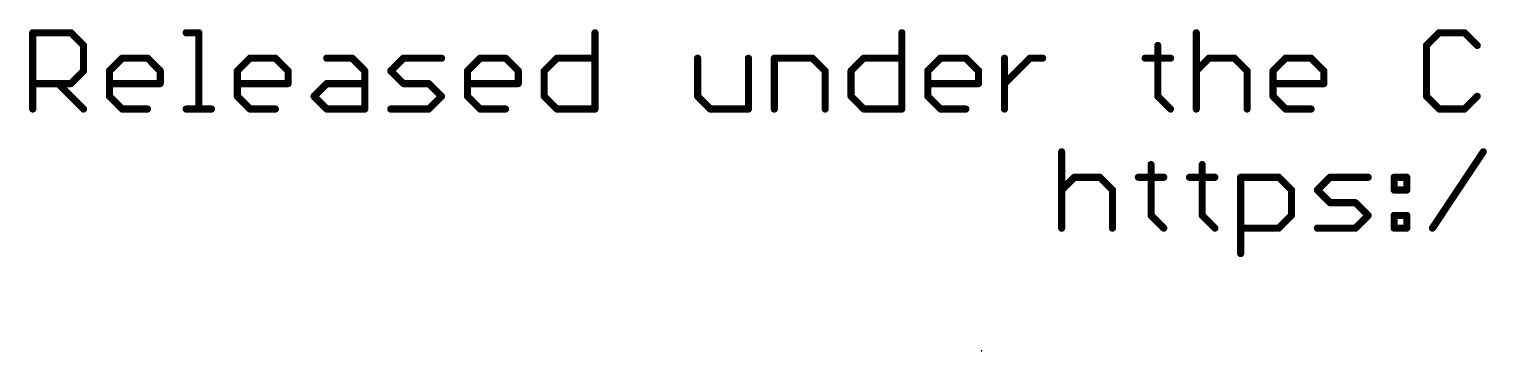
# Model space of a CAD drawing. Extents: x -1 to 106, y -18 to 72.
# Drawn here: x -0.76 to 30.35, y -17.78 to -10.92 of the extents above; entities that cross this region are included whole.
import ezdxf

# ---------------------------------------------------------------- set-up
doc = ezdxf.new("R2010")
doc.units = 0
doc.layers.add('23', color=53, linetype='CONTINUOUS')
doc.layers.add('51', color=53, linetype='CONTINUOUS')

msp = doc.modelspace()

# ---------------------------------------------------------------- linework, layer by layer
at = {"layer": '23'}
msp.add_point((19.558, -17.78), dxfattribs=at)
at = {"layer": '51', "const_width": 0.1524}
for points in [[(-0.6858, -12.6238), (-0.6858, -10.9968)], [(-0.6858, -10.9968), (0.1277, -10.9968)], [(0.1277, -10.9968), (0.3989, -11.268)], [(0.3989, -11.268), (0.3989, -11.8103)], [(2.5885, -10.9968), (2.8597, -10.9968)], [(2.8597, -10.9968), (2.8597, -12.6238)], [(11.3132, -10.9968), (11.3132, -12.6238)], [(17.8619, -10.9968), (17.8619, -12.6238)], [(23.3241, -11.268), (23.3241, -12.3526)], [(24.1444, -10.9968), (24.1444, -12.6238)], [(29.327, -10.9968), (29.0559, -11.268)], [(29.0559, -11.268), (29.0559, -12.3526)], [(29.8694, -10.9968), (29.327, -10.9968)], [(30.1405, -11.268), (29.8694, -10.9968)], [(0.9514, -11.8103), (1.2225, -11.5391)], [(1.2225, -11.5391), (1.7649, -11.5391)], [(1.7649, -11.5391), (2.036, -11.8103)], [(3.68, -11.8103), (3.9511, -11.5391)], [(3.9511, -11.5391), (4.4934, -11.5391)], [(4.4934, -11.5391), (4.7646, -11.8103)], [(5.5883, -11.5391), (6.1306, -11.5391)], [(6.1306, -11.5391), (6.4018, -11.8103)], [(6.9543, -11.8103), (7.2254, -11.5391)], [(7.2254, -11.5391), (8.0389, -11.5391)], [(8.5914, -11.8103), (8.8626, -11.5391)], [(8.8626, -11.5391), (9.4049, -11.5391)], [(9.4049, -11.5391), (9.6761, -11.8103)], [(10.2286, -11.8103), (10.4997, -11.5391)], [(10.4997, -11.5391), (11.3132, -11.5391)], [(13.5029, -11.5391), (13.5029, -12.3526)], [(14.5875, -12.6238), (14.5875, -11.5391)], [(15.14, -12.6238), (15.14, -11.5391)], [(15.14, -11.5391), (15.9535, -11.5391)], [(15.9535, -11.5391), (16.2247, -11.8103)], [(16.7772, -11.8103), (17.0484, -11.5391)], [(17.0484, -11.5391), (17.8619, -11.5391)], [(18.4144, -11.8103), (18.6855, -11.5391)], [(18.6855, -11.5391), (19.2279, -11.5391)], [(19.2279, -11.5391), (19.499, -11.8103)], [(20.0515, -12.6238), (20.0515, -11.5391)], [(20.0515, -12.0815), (20.5938, -11.5391)], [(20.5938, -11.5391), (20.865, -11.5391)], [(23.053, -11.5391), (23.5953, -11.5391)], [(24.1444, -11.8103), (24.4156, -11.5391)], [(24.4156, -11.5391), (24.9579, -11.5391)], [(24.9579, -11.5391), (25.2291, -11.8103)], [(25.7816, -11.8103), (26.0527, -11.5391)], [(26.0527, -11.5391), (26.5951, -11.5391)], [(26.5951, -11.5391), (26.8662, -11.8103)], [(0.3989, -11.8103), (0.1277, -12.0815)], [(0.9514, -12.3526), (0.9514, -11.8103)], [(2.036, -11.8103), (2.036, -12.0815)], [(3.68, -12.3526), (3.68, -11.8103)], [(4.7646, -11.8103), (4.7646, -12.0815)], [(6.4018, -11.8103), (6.4018, -12.6238)], [(7.2254, -12.0815), (6.9543, -11.8103)], [(8.5914, -12.3526), (8.5914, -11.8103)], [(9.6761, -11.8103), (9.6761, -12.0815)], [(10.2286, -12.3526), (10.2286, -11.8103)], [(16.2247, -11.8103), (16.2247, -12.6238)], [(16.7772, -12.3526), (16.7772, -11.8103)], [(18.4144, -12.3526), (18.4144, -11.8103)], [(19.499, -11.8103), (19.499, -12.0815)], [(25.2291, -11.8103), (25.2291, -12.6238)], [(25.7816, -12.3526), (25.7816, -11.8103)], [(26.8662, -11.8103), (26.8662, -12.0815)], [(0.1277, -12.0815), (-0.6858, -12.0815)], [(-0.1435, -12.0815), (0.3989, -12.6238)], [(2.036, -12.0815), (0.9514, -12.0815)], [(4.7646, -12.0815), (3.68, -12.0815)], [(5.3171, -12.3526), (5.5883, -12.0815)], [(5.5883, -12.0815), (6.4018, -12.0815)], [(7.7678, -12.0815), (7.2254, -12.0815)], [(8.0389, -12.3526), (7.7678, -12.0815)], [(9.6761, -12.0815), (8.5914, -12.0815)], [(19.499, -12.0815), (18.4144, -12.0815)], [(26.8662, -12.0815), (25.7816, -12.0815)], [(1.2225, -12.6238), (0.9514, -12.3526)], [(3.9511, -12.6238), (3.68, -12.3526)], [(5.5883, -12.6238), (5.3171, -12.3526)], [(7.7678, -12.6238), (8.0389, -12.3526)], [(8.8626, -12.6238), (8.5914, -12.3526)], [(10.4997, -12.6238), (10.2286, -12.3526)], [(13.5029, -12.3526), (13.7741, -12.6238)], [(17.0484, -12.6238), (16.7772, -12.3526)], [(18.6855, -12.6238), (18.4144, -12.3526)], [(23.3241, -12.3526), (23.5953, -12.6238)], [(26.0527, -12.6238), (25.7816, -12.3526)], [(29.0559, -12.3526), (29.327, -12.6238)], [(29.8694, -12.6238), (30.1405, -12.3526)], [(1.7649, -12.6238), (1.2225, -12.6238)], [(2.5885, -12.6238), (3.1308, -12.6238)], [(4.4934, -12.6238), (3.9511, -12.6238)], [(6.4018, -12.6238), (5.5883, -12.6238)], [(6.9543, -12.6238), (7.7678, -12.6238)], [(9.4049, -12.6238), (8.8626, -12.6238)], [(11.3132, -12.6238), (10.4997, -12.6238)], [(13.7741, -12.6238), (14.5875, -12.6238)], [(17.8619, -12.6238), (17.0484, -12.6238)], [(19.2279, -12.6238), (18.6855, -12.6238)], [(26.5951, -12.6238), (26.0527, -12.6238)], [(29.327, -12.6238), (29.8694, -12.6238)], [(21.2714, -13.5368), (21.2714, -15.1638)], [(29.1843, -15.1638), (30.2689, -13.5368)], [(23.1797, -13.808), (23.1797, -14.8926)], [(24.2711, -13.808), (24.2711, -14.8926)], [(21.2714, -14.3503), (21.5425, -14.0791)], [(21.5425, -14.0791), (22.0848, -14.0791)], [(22.0848, -14.0791), (22.356, -14.3503)], [(22.356, -14.3503), (22.356, -15.1638)], [(22.9085, -14.0791), (23.4508, -14.0791)], [(24, -14.0791), (24.5423, -14.0791)], [(25.0914, -15.7061), (25.0914, -14.0791)], [(25.0914, -14.0791), (25.9049, -14.0791)], [(25.9049, -14.0791), (26.176, -14.3503)], [(26.176, -14.3503), (26.176, -14.8926)], [(26.7285, -14.3503), (26.9997, -14.0791)], [(26.9997, -14.6215), (26.7285, -14.3503)], [(26.9997, -14.0791), (27.8132, -14.0791)], [(28.3657, -14.0791), (28.6369, -14.0791)], [(28.3657, -14.3503), (28.3657, -14.0791)], [(28.6369, -14.3503), (28.3657, -14.3503)], [(28.6369, -14.0791), (28.6369, -14.3503)], [(27.542, -14.6215), (26.9997, -14.6215)], [(27.8132, -14.8926), (27.542, -14.6215)], [(23.1797, -14.8926), (23.4508, -15.1638)], [(24.2711, -14.8926), (24.5423, -15.1638)], [(26.176, -14.8926), (25.9049, -15.1638)], [(27.542, -15.1638), (27.8132, -14.8926)], [(28.3657, -14.8926), (28.6369, -14.8926)], [(28.3657, -15.1638), (28.3657, -14.8926)], [(28.6369, -14.8926), (28.6369, -15.1638)], [(25.9049, -15.1638), (25.0914, -15.1638)], [(26.7285, -15.1638), (27.542, -15.1638)], [(28.6369, -15.1638), (28.3657, -15.1638)]]:
    msp.add_lwpolyline(points, dxfattribs=at)
at = {"layer": '51', "const_width": 0.0762}
for points in [[(-0.6477, -10.9968, 1), (-0.7239, -10.9968)], [(-0.6858, -10.9587, 1), (-0.6858, -11.0349)], [(0.1546, -10.9699, 1), (0.1008, -11.0238)], [(0.1277, -11.0349, 1), (0.1277, -10.9587)], [(0.437, -11.268, 1), (0.3608, -11.268)], [(2.5885, -10.9587, 1), (2.5885, -11.0349)], [(2.8978, -10.9968, 1), (2.8216, -10.9968)], [(2.8597, -11.0349, 1), (2.8597, -10.9587)], [(11.3513, -10.9968, 1), (11.2751, -10.9968)], [(17.9, -10.9968, 1), (17.8238, -10.9968)], [(23.3622, -11.268, 1), (23.286, -11.268)], [(24.1825, -10.9968, 1), (24.1063, -10.9968)], [(29.094, -11.268, 1), (29.0178, -11.268)], [(29.327, -10.9587, 1), (29.327, -11.0349)], [(29.354, -11.0238, 1), (29.3001, -10.9699)], [(29.8963, -10.9699, 1), (29.8424, -11.0238)], [(29.8694, -11.0349, 1), (29.8694, -10.9587)], [(0.3719, -11.2949, 1), (0.4258, -11.241)], [(1.2225, -11.501, 1), (1.2225, -11.5772)], [(1.2495, -11.5661, 1), (1.1956, -11.5122)], [(1.7918, -11.5122, 1), (1.7379, -11.5661)], [(1.7649, -11.5772, 1), (1.7649, -11.501)], [(3.9511, -11.501, 1), (3.9511, -11.5772)], [(3.9781, -11.5661, 1), (3.9242, -11.5122)], [(4.5204, -11.5122, 1), (4.4665, -11.5661)], [(4.4934, -11.5772, 1), (4.4934, -11.501)], [(5.5883, -11.501, 1), (5.5883, -11.5772)], [(6.1575, -11.5122, 1), (6.1037, -11.5661)], [(6.1306, -11.5772, 1), (6.1306, -11.501)], [(7.2254, -11.501, 1), (7.2254, -11.5772)], [(7.2524, -11.5661, 1), (7.1985, -11.5122)], [(8.0389, -11.5772, 1), (8.0389, -11.501)], [(8.8626, -11.501, 1), (8.8626, -11.5772)], [(8.8895, -11.5661, 1), (8.8356, -11.5122)], [(9.4319, -11.5122, 1), (9.378, -11.5661)], [(9.4049, -11.5772, 1), (9.4049, -11.501)], [(10.4997, -11.501, 1), (10.4997, -11.5772)], [(10.5267, -11.5661, 1), (10.4728, -11.5122)], [(11.3132, -11.5772, 1), (11.3132, -11.501)], [(13.541, -11.5391, 1), (13.4648, -11.5391)], [(14.6256, -11.5391, 1), (14.5494, -11.5391)], [(15.1781, -11.5391, 1), (15.1019, -11.5391)], [(15.14, -11.501, 1), (15.14, -11.5772)], [(15.9805, -11.5122, 1), (15.9266, -11.5661)], [(15.9535, -11.5772, 1), (15.9535, -11.501)], [(17.0484, -11.501, 1), (17.0484, -11.5772)], [(17.0753, -11.5661, 1), (17.0214, -11.5122)], [(17.8619, -11.5772, 1), (17.8619, -11.501)], [(18.6855, -11.501, 1), (18.6855, -11.5772)], [(18.7125, -11.5661, 1), (18.6586, -11.5122)], [(19.2548, -11.5122, 1), (19.2009, -11.5661)], [(19.2279, -11.5772, 1), (19.2279, -11.501)], [(20.0896, -11.5391, 1), (20.0134, -11.5391)], [(20.5938, -11.501, 1), (20.5938, -11.5772)], [(20.6208, -11.5661, 1), (20.5669, -11.5122)], [(20.865, -11.5772, 1), (20.865, -11.501)], [(23.053, -11.501, 1), (23.053, -11.5772)], [(23.5953, -11.5772, 1), (23.5953, -11.501)], [(24.4156, -11.501, 1), (24.4156, -11.5772)], [(24.4425, -11.5661, 1), (24.3886, -11.5122)], [(24.9848, -11.5122, 1), (24.931, -11.5661)], [(24.9579, -11.5772, 1), (24.9579, -11.501)], [(26.0527, -11.501, 1), (26.0527, -11.5772)], [(26.0797, -11.5661, 1), (26.0258, -11.5122)], [(26.622, -11.5122, 1), (26.5681, -11.5661)], [(26.5951, -11.5772, 1), (26.5951, -11.501)], [(29.0289, -11.241, 1), (29.0828, -11.2949)], [(30.1136, -11.2949, 1), (30.1675, -11.241)], [(0.3608, -11.8103, 1), (0.437, -11.8103)], [(0.4258, -11.8372, 1), (0.3719, -11.7834)], [(0.9895, -11.8103, 1), (0.9133, -11.8103)], [(0.9244, -11.7834, 1), (0.9783, -11.8372)], [(2.0741, -11.8103, 1), (1.9979, -11.8103)], [(2.0091, -11.8372, 1), (2.063, -11.7834)], [(3.7181, -11.8103, 1), (3.6419, -11.8103)], [(3.653, -11.7834, 1), (3.7069, -11.8372)], [(4.8027, -11.8103, 1), (4.7265, -11.8103)], [(4.7377, -11.8372, 1), (4.7916, -11.7834)], [(6.4399, -11.8103, 1), (6.3637, -11.8103)], [(6.3748, -11.8372, 1), (6.4287, -11.7834)], [(6.9812, -11.7834, 1), (6.9273, -11.8372)], [(6.9273, -11.7834, 1), (6.9812, -11.8372)], [(8.6295, -11.8103, 1), (8.5533, -11.8103)], [(8.5645, -11.7834, 1), (8.6184, -11.8372)], [(9.7142, -11.8103, 1), (9.638, -11.8103)], [(9.6491, -11.8372, 1), (9.703, -11.7834)], [(10.2667, -11.8103, 1), (10.1905, -11.8103)], [(10.2016, -11.7834, 1), (10.2555, -11.8372)], [(16.2628, -11.8103, 1), (16.1866, -11.8103)], [(16.1978, -11.8372, 1), (16.2516, -11.7834)], [(16.8153, -11.8103, 1), (16.7391, -11.8103)], [(16.7503, -11.7834, 1), (16.8041, -11.8372)], [(18.4525, -11.8103, 1), (18.3763, -11.8103)], [(18.3874, -11.7834, 1), (18.4413, -11.8372)], [(19.5371, -11.8103, 1), (19.4609, -11.8103)], [(19.4721, -11.8372, 1), (19.526, -11.7834)], [(24.1175, -11.7834, 1), (24.1713, -11.8372)], [(25.2672, -11.8103, 1), (25.191, -11.8103)], [(25.2021, -11.8372, 1), (25.256, -11.7834)], [(25.8197, -11.8103, 1), (25.7435, -11.8103)], [(25.7546, -11.7834, 1), (25.8085, -11.8372)], [(26.9043, -11.8103, 1), (26.8281, -11.8103)], [(26.8393, -11.8372, 1), (26.8932, -11.7834)], [(-0.6858, -12.0434, 1), (-0.6858, -12.1196)], [(-0.1165, -12.0545, 1), (-0.1704, -12.1084)], [(0.1008, -12.0545, 1), (0.1546, -12.1084)], [(0.1277, -12.1196, 1), (0.1277, -12.0434)], [(0.9514, -12.0434, 1), (0.9514, -12.1196)], [(1.9979, -12.0815, 1), (2.0741, -12.0815)], [(2.036, -12.1196, 1), (2.036, -12.0434)], [(3.68, -12.0434, 1), (3.68, -12.1196)], [(4.7265, -12.0815, 1), (4.8027, -12.0815)], [(4.7646, -12.1196, 1), (4.7646, -12.0434)], [(5.5883, -12.0434, 1), (5.5883, -12.1196)], [(5.6152, -12.1084, 1), (5.5613, -12.0545)], [(6.4018, -12.1196, 1), (6.4018, -12.0434)], [(7.2254, -12.0434, 1), (7.2254, -12.1196)], [(7.1985, -12.1084, 1), (7.2524, -12.0545)], [(7.7947, -12.0545, 1), (7.7408, -12.1084)], [(7.7678, -12.1196, 1), (7.7678, -12.0434)], [(8.5914, -12.0434, 1), (8.5914, -12.1196)], [(9.638, -12.0815, 1), (9.7142, -12.0815)], [(9.6761, -12.1196, 1), (9.6761, -12.0434)], [(18.4144, -12.0434, 1), (18.4144, -12.1196)], [(19.4609, -12.0815, 1), (19.5371, -12.0815)], [(19.499, -12.1196, 1), (19.499, -12.0434)], [(20.0246, -12.0545, 1), (20.0785, -12.1084)], [(25.7816, -12.0434, 1), (25.7816, -12.1196)], [(26.8281, -12.0815, 1), (26.9043, -12.0815)], [(26.8662, -12.1196, 1), (26.8662, -12.0434)], [(0.9783, -12.3257, 1), (0.9244, -12.3796)], [(0.9133, -12.3526, 1), (0.9895, -12.3526)], [(3.7069, -12.3257, 1), (3.653, -12.3796)], [(3.6419, -12.3526, 1), (3.7181, -12.3526)], [(5.344, -12.3257, 1), (5.2902, -12.3796)], [(5.2902, -12.3257, 1), (5.344, -12.3796)], [(8.0659, -12.3796, 1), (8.012, -12.3257)], [(8.012, -12.3796, 1), (8.0659, -12.3257)], [(8.6184, -12.3257, 1), (8.5645, -12.3796)], [(8.5533, -12.3526, 1), (8.6295, -12.3526)], [(10.2555, -12.3257, 1), (10.2016, -12.3796)], [(10.1905, -12.3526, 1), (10.2667, -12.3526)], [(13.5298, -12.3257, 1), (13.4759, -12.3796)], [(13.4648, -12.3526, 1), (13.541, -12.3526)], [(16.8041, -12.3257, 1), (16.7503, -12.3796)], [(16.7391, -12.3526, 1), (16.8153, -12.3526)], [(18.4413, -12.3257, 1), (18.3874, -12.3796)], [(18.3763, -12.3526, 1), (18.4525, -12.3526)], [(23.3511, -12.3257, 1), (23.2972, -12.3796)], [(23.286, -12.3526, 1), (23.3622, -12.3526)], [(25.8085, -12.3257, 1), (25.7546, -12.3796)], [(25.7435, -12.3526, 1), (25.8197, -12.3526)], [(29.0828, -12.3257, 1), (29.0289, -12.3796)], [(29.0178, -12.3526, 1), (29.094, -12.3526)], [(30.1675, -12.3796, 1), (30.1136, -12.3257)], [(-0.7239, -12.6238, 1), (-0.6477, -12.6238)], [(0.3719, -12.6507, 1), (0.4258, -12.5969)], [(1.2225, -12.5857, 1), (1.2225, -12.6619)], [(1.1956, -12.6507, 1), (1.2495, -12.5969)], [(1.7649, -12.6619, 1), (1.7649, -12.5857)], [(2.5885, -12.5857, 1), (2.5885, -12.6619)], [(2.8216, -12.6238, 1), (2.8978, -12.6238)], [(3.1308, -12.6619, 1), (3.1308, -12.5857)], [(3.9511, -12.5857, 1), (3.9511, -12.6619)], [(3.9242, -12.6507, 1), (3.9781, -12.5969)], [(4.4934, -12.6619, 1), (4.4934, -12.5857)], [(5.5883, -12.5857, 1), (5.5883, -12.6619)], [(5.5613, -12.6507, 1), (5.6152, -12.5969)], [(6.3637, -12.6238, 1), (6.4399, -12.6238)], [(6.4018, -12.6619, 1), (6.4018, -12.5857)], [(6.9543, -12.5857, 1), (6.9543, -12.6619)], [(7.7408, -12.5969, 1), (7.7947, -12.6507)], [(7.7678, -12.6619, 1), (7.7678, -12.5857)], [(8.8626, -12.5857, 1), (8.8626, -12.6619)], [(8.8356, -12.6507, 1), (8.8895, -12.5969)], [(9.4049, -12.6619, 1), (9.4049, -12.5857)], [(10.4997, -12.5857, 1), (10.4997, -12.6619)], [(10.4728, -12.6507, 1), (10.5267, -12.5969)], [(11.2751, -12.6238, 1), (11.3513, -12.6238)], [(11.3132, -12.6619, 1), (11.3132, -12.5857)], [(13.7741, -12.5857, 1), (13.7741, -12.6619)], [(13.7471, -12.6507, 1), (13.801, -12.5969)], [(14.5494, -12.6238, 1), (14.6256, -12.6238)], [(14.5875, -12.6619, 1), (14.5875, -12.5857)], [(15.1019, -12.6238, 1), (15.1781, -12.6238)], [(16.1866, -12.6238, 1), (16.2628, -12.6238)], [(17.0484, -12.5857, 1), (17.0484, -12.6619)], [(17.0214, -12.6507, 1), (17.0753, -12.5969)], [(17.8238, -12.6238, 1), (17.9, -12.6238)], [(17.8619, -12.6619, 1), (17.8619, -12.5857)], [(18.6855, -12.5857, 1), (18.6855, -12.6619)], [(18.6586, -12.6507, 1), (18.7125, -12.5969)], [(19.2279, -12.6619, 1), (19.2279, -12.5857)], [(20.0134, -12.6238, 1), (20.0896, -12.6238)], [(23.5684, -12.6507, 1), (23.6222, -12.5969)], [(24.1063, -12.6238, 1), (24.1825, -12.6238)], [(25.191, -12.6238, 1), (25.2672, -12.6238)], [(26.0527, -12.5857, 1), (26.0527, -12.6619)], [(26.0258, -12.6507, 1), (26.0797, -12.5969)], [(26.5951, -12.6619, 1), (26.5951, -12.5857)], [(29.327, -12.5857, 1), (29.327, -12.6619)], [(29.3001, -12.6507, 1), (29.354, -12.5969)], [(29.8424, -12.5969, 1), (29.8963, -12.6507)], [(29.8694, -12.6619, 1), (29.8694, -12.5857)], [(21.3095, -13.5368, 1), (21.2333, -13.5368)], [(30.3006, -13.5579, 1), (30.2372, -13.5157)], [(23.2178, -13.808, 1), (23.1416, -13.808)], [(24.3092, -13.808, 1), (24.233, -13.808)], [(21.2444, -14.3234, 1), (21.2983, -14.3772)], [(21.5425, -14.041, 1), (21.5425, -14.1172)], [(21.5695, -14.1061, 1), (21.5156, -14.0522)], [(22.1118, -14.0522, 1), (22.0579, -14.1061)], [(22.0848, -14.1172, 1), (22.0848, -14.041)], [(22.3941, -14.3503, 1), (22.3179, -14.3503)], [(22.3291, -14.3772, 1), (22.383, -14.3234)], [(22.9085, -14.041, 1), (22.9085, -14.1172)], [(23.4508, -14.1172, 1), (23.4508, -14.041)], [(24, -14.041, 1), (24, -14.1172)], [(24.5423, -14.1172, 1), (24.5423, -14.041)], [(25.1295, -14.0791, 1), (25.0533, -14.0791)], [(25.0914, -14.041, 1), (25.0914, -14.1172)], [(25.9318, -14.0522, 1), (25.8779, -14.1061)], [(25.9049, -14.1172, 1), (25.9049, -14.041)], [(26.2141, -14.3503, 1), (26.1379, -14.3503)], [(26.1491, -14.3772, 1), (26.203, -14.3234)], [(26.7555, -14.3234, 1), (26.7016, -14.3772)], [(26.7016, -14.3234, 1), (26.7555, -14.3772)], [(26.9997, -14.041, 1), (26.9997, -14.1172)], [(27.0266, -14.1061, 1), (26.9728, -14.0522)], [(27.8132, -14.1172, 1), (27.8132, -14.041)], [(28.3657, -14.041, 1), (28.3657, -14.1172)], [(28.4038, -14.0791, 1), (28.3276, -14.0791)], [(28.3657, -14.3122, 1), (28.3657, -14.3884)], [(28.675, -14.0791, 1), (28.5988, -14.0791)], [(28.6369, -14.1172, 1), (28.6369, -14.041)], [(28.6369, -14.3884, 1), (28.6369, -14.3122)], [(26.9997, -14.5834, 1), (26.9997, -14.6596)], [(26.9728, -14.6484, 1), (27.0266, -14.5945)], [(27.569, -14.5945, 1), (27.5151, -14.6484)], [(27.542, -14.6596, 1), (27.542, -14.5834)], [(28.3276, -14.3503, 1), (28.4038, -14.3503)], [(28.5988, -14.3503, 1), (28.675, -14.3503)], [(23.2066, -14.8657, 1), (23.1527, -14.9196)], [(23.1416, -14.8926, 1), (23.2178, -14.8926)], [(24.2981, -14.8657, 1), (24.2442, -14.9196)], [(24.233, -14.8926, 1), (24.3092, -14.8926)], [(26.1379, -14.8926, 1), (26.2141, -14.8926)], [(26.203, -14.9196, 1), (26.1491, -14.8657)], [(27.8401, -14.9196, 1), (27.7863, -14.8657)], [(27.7863, -14.9196, 1), (27.8401, -14.8657)], [(28.3657, -14.8545, 1), (28.3657, -14.9307)], [(28.4038, -14.8926, 1), (28.3276, -14.8926)], [(28.675, -14.8926, 1), (28.5988, -14.8926)], [(28.6369, -14.9307, 1), (28.6369, -14.8545)], [(21.2333, -15.1638, 1), (21.3095, -15.1638)], [(22.3179, -15.1638, 1), (22.3941, -15.1638)], [(23.4239, -15.1907, 1), (23.4778, -15.1369)], [(24.5153, -15.1907, 1), (24.5692, -15.1369)], [(25.0914, -15.1257, 1), (25.0914, -15.2019)], [(25.8779, -15.1369, 1), (25.9318, -15.1907)], [(25.9049, -15.2019, 1), (25.9049, -15.1257)], [(26.7285, -15.1257, 1), (26.7285, -15.2019)], [(27.5151, -15.1369, 1), (27.569, -15.1907)], [(27.542, -15.2019, 1), (27.542, -15.1257)], [(28.3657, -15.1257, 1), (28.3657, -15.2019)], [(28.3276, -15.1638, 1), (28.4038, -15.1638)], [(28.5988, -15.1638, 1), (28.675, -15.1638)], [(28.6369, -15.2019, 1), (28.6369, -15.1257)], [(29.1526, -15.1427, 1), (29.216, -15.1849)], [(25.0533, -15.7061, 1), (25.1295, -15.7061)]]:
    msp.add_lwpolyline(points, format="xyb", dxfattribs=at)

doc.saveas('drawing.dxf')
